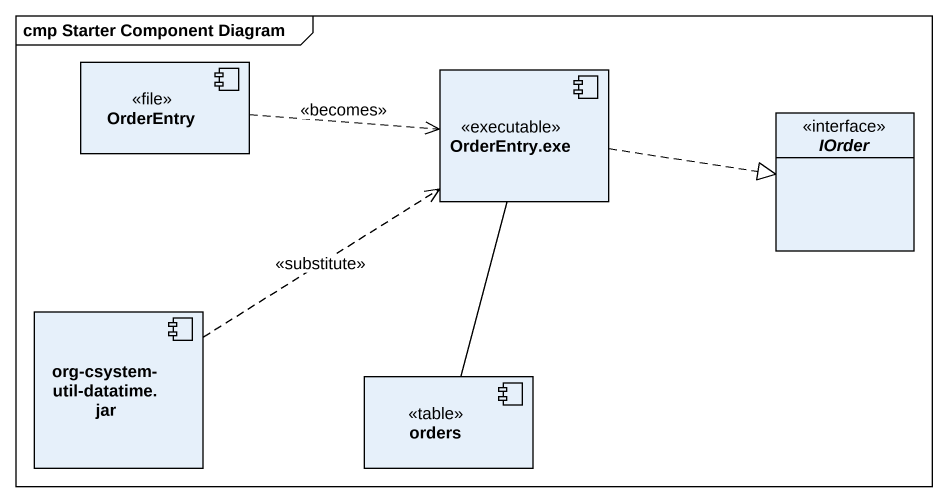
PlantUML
@startuml
mainframe cmp Starter Component Diagram
allowmixing
hide circle
hide empty members
component OrderEntry <<file>>
component "OrderEntry.exe" as OrderEntry_exe <<executable>>
interface IOrder
component "org-csystem-util-datatime.jar" as org_csystem_util_datatime
component orders <<table>>
OrderEntry .right.> OrderEntry_exe : <<becomes>>
OrderEntry_exe .right.|> IOrder
OrderEntry_exe -- orders
org_csystem_util_datatime .up.> OrderEntry_exe : <<substitute>>
@enduml
